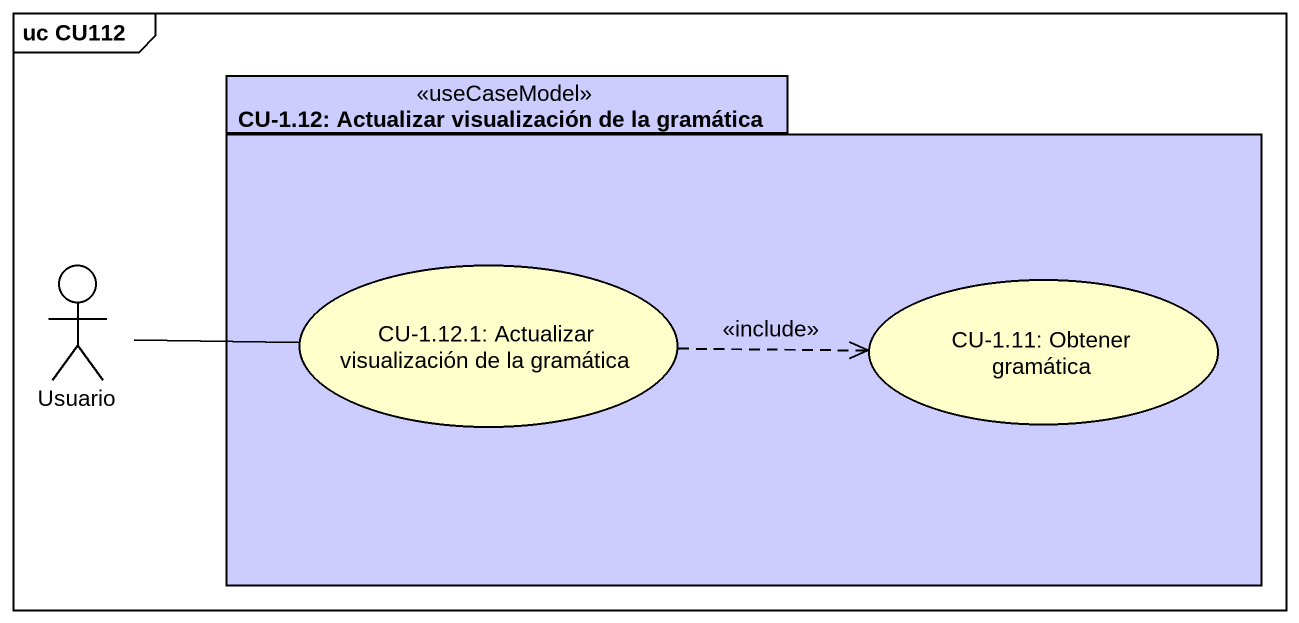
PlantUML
@startuml
mainframe uc CU112
package "CU-1.12: Actualizar visualización de la gramática" as CU_1_12_Actualizar <<useCaseModel>> #CCCCFF {
  usecase "CU-1.12.1: Actualizar visualización de la gramática" as CU_1_12_1_Actualizar #FFFFCC
  usecase "CU-1.11: Obtener gramática" as CU_1_11_Obtener_gramática #FFFFCC
}
actor Usuario
Usuario -right- CU_1_12_1_Actualizar
CU_1_12_1_Actualizar .right.> CU_1_11_Obtener_gramática : <<include>>
@enduml
